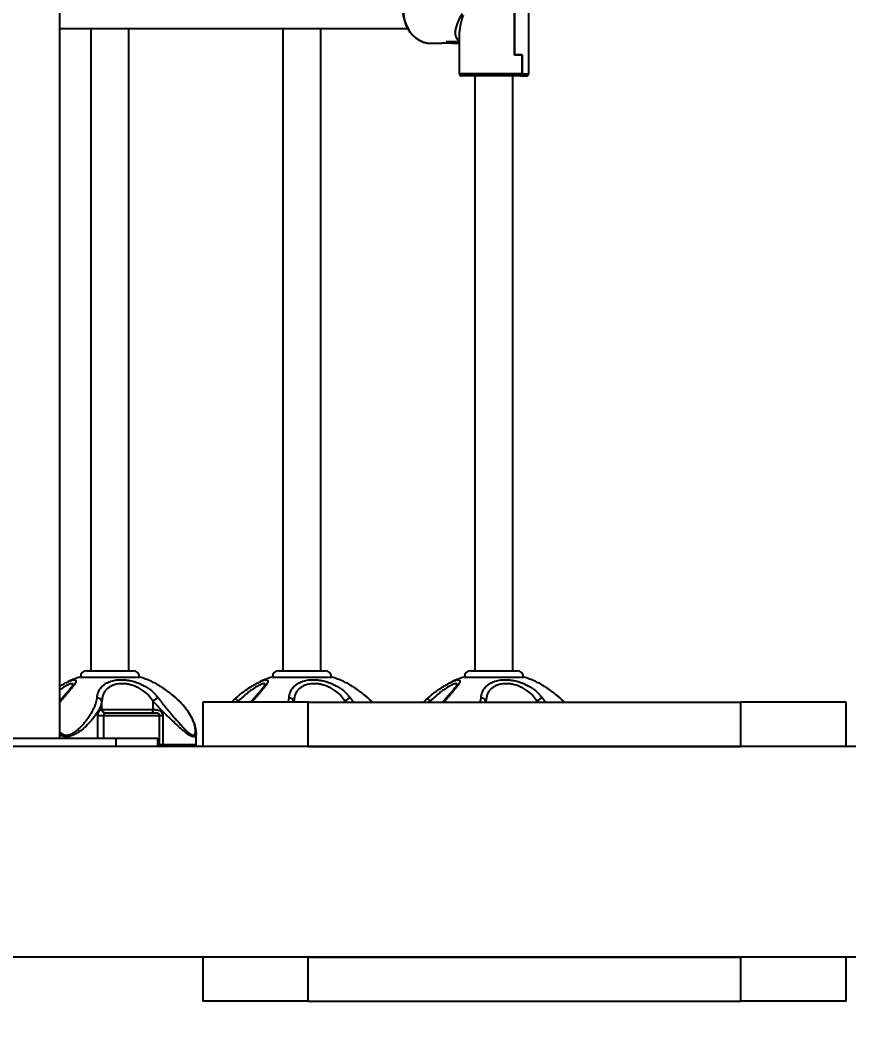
# Model space of a CAD drawing. Header units: millimetres. Extents: x -5684 to 4493, y -3963 to 3401.
# Drawn here: x -2693.2 to -2299.9, y -489.5 to -9.1 of the extents above; entities that cross this region are included whole.
import ezdxf

# ---------------------------------------------------------------- set-up
doc = ezdxf.new("R2010")
doc.units = ezdxf.units.MM
for name, color, linetype in [('DIKOM_ОБЪЕКТ', 7, 'Continuous'), ('DIKOM_РАЗМЕР_ЗОНА', 7, 'Continuous'), ('DIKOM_РАЗМЕР_ОБЪЕКТА', 7, 'Continuous')]:
    doc.layers.add(name, color=color, linetype=linetype)
doc.styles.add('style1', font='arial.ttf', dxfattribs={"width": 0.8})
doc.dimstyles.new('1-50', dxfattribs={"dimtxt": 300, "dimasz": 200, "dimexe": 100, "dimexo": 0, "dimgap": 100, "dimtad": 1, "dimdec": 0, "dimtxsty": 'style1', "dimcen": 0, "dimclrd": 7, "dimclre": 7, "dimadec": 1, "dimazin": 2, "dimtfac": 1, "dimtdec": 0, "dimtmove": 0, "dimatfit": 3, "dimfxl": 0, "dimlwd": 25, "dimlwe": 18, "dimarcsym": 0})

# ---------------------------------------------------------------- blocks, each defined once
blk = doc.blocks.new('*D9')
at = {"layer": 'Defpoints', "color": 0, "transparency": 16777216}
for p in [(-4509.99, -33.65), (4493.07, -43), (4493.07, -3863.04)]:
    blk.add_point(p, dxfattribs=at)
at = {"layer": 'DIKOM_РАЗМЕР_ЗОНА', "color": 7, "lineweight": 18, "transparency": 16777216}
for p, q in [((-4509.99, -33.65), (-4509.99, -3963.04)), ((4493.07, -43), (4493.07, -3963.04))]:
    blk.add_line(p, q, dxfattribs=at)
at = {"layer": 'DIKOM_РАЗМЕР_ЗОНА', "color": 7, "lineweight": 25, "transparency": 16777216}
blk.add_line((-4309.99, -3863.04), (4293.07, -3863.04), dxfattribs=at)
at = {"layer": 'DIKOM_РАЗМЕР_ЗОНА', "color": 7, "transparency": 16777216}
for points in [[(-4309.99, -3829.7), (-4309.99, -3896.37), (-4509.99, -3863.04)], [(4293.07, -3829.7), (4293.07, -3896.37), (4493.07, -3863.04)]]:
    blk.add_solid(points, dxfattribs=at)
at = {"layer": 'DIKOM_РАЗМЕР_ЗОНА', "color": 0, "transparency": 16777216, "insert": (-193.68, -3609.87), "char_height": 300, "attachment_point": 5, "style": 'style1'}
blk.add_mtext('9000', dxfattribs=at)
blk = doc.blocks.new('*D10')
at = {"layer": 'Defpoints', "color": 0, "transparency": 16777216}
for p in [(-1818.33, 3401.44), (-5234.13, -2954), (1.4, -2954)]:
    blk.add_point(p, dxfattribs=at)
at = {"layer": 'DIKOM_РАЗМЕР_ЗОНА', "color": 7, "lineweight": 18, "transparency": 16777216}
for p, q in [((-1818.33, 3401.44), (-5334.13, 3401.44)), ((1.4, -2954), (-5334.13, -2954))]:
    blk.add_line(p, q, dxfattribs=at)
at = {"layer": 'DIKOM_РАЗМЕР_ЗОНА', "color": 7, "lineweight": 25, "transparency": 16777216}
blk.add_line((-5234.13, 3201.44), (-5234.13, -2754), dxfattribs=at)
at = {"layer": 'DIKOM_РАЗМЕР_ЗОНА', "color": 7, "transparency": 16777216}
for points in [[(-5267.46, 3201.44), (-5200.79, 3201.44), (-5234.13, 3401.44)], [(-5267.46, -2754), (-5200.79, -2754), (-5234.13, -2954)]]:
    blk.add_solid(points, dxfattribs=at)
at = {"layer": 'DIKOM_РАЗМЕР_ЗОНА', "color": 0, "transparency": 16777216, "insert": (-5487.4, -234.84), "char_height": 300, "attachment_point": 5, "rotation": 90, "style": 'style1'}
blk.add_mtext('6350', dxfattribs=at)
blk = doc.blocks.new('*D11')
at = {"layer": 'Defpoints', "color": 0, "transparency": 16777216}
for p in [(-3580.77, 1935), (-1952.03, 1935), (1.4, -915)]:
    blk.add_point(p, dxfattribs=at)
at = {"layer": 'DIKOM_РАЗМЕР_ОБЪЕКТА', "color": 7, "lineweight": 18, "transparency": 16777216}
for p, q in [((-1952.03, 1935), (-3680.77, 1935)), ((1.4, -915), (-3680.77, -915))]:
    blk.add_line(p, q, dxfattribs=at)
at = {"layer": 'DIKOM_РАЗМЕР_ОБЪЕКТА', "color": 7, "lineweight": 25, "transparency": 16777216}
blk.add_line((-3580.77, -715), (-3580.77, 1735), dxfattribs=at)
at = {"layer": 'DIKOM_РАЗМЕР_ОБЪЕКТА', "color": 7, "transparency": 16777216}
for points in [[(-3614.1, 1735), (-3547.44, 1735), (-3580.77, 1935)], [(-3614.1, -715), (-3547.44, -715), (-3580.77, -915)]]:
    blk.add_solid(points, dxfattribs=at)
at = {"layer": 'DIKOM_РАЗМЕР_ОБЪЕКТА', "color": 0, "transparency": 16777216, "insert": (-3833.94, 268.84), "char_height": 300, "attachment_point": 5, "rotation": 90, "style": 'style1'}
blk.add_mtext('2850', dxfattribs=at)
blk = doc.blocks.new('*D12')
at = {"layer": 'Defpoints', "color": 0, "transparency": 16777216}
for p in [(-3006.93, 396), (2993.07, 396), (2993.07, -1651.7)]:
    blk.add_point(p, dxfattribs=at)
at = {"layer": 'DIKOM_РАЗМЕР_ОБЪЕКТА', "color": 7, "lineweight": 18, "transparency": 16777216}
for p, q in [((-3006.93, 396), (-3006.93, -1751.7)), ((2993.07, 396), (2993.07, -1751.7))]:
    blk.add_line(p, q, dxfattribs=at)
at = {"layer": 'DIKOM_РАЗМЕР_ОБЪЕКТА', "color": 7, "lineweight": 25, "transparency": 16777216}
blk.add_line((-2806.93, -1651.7), (2793.07, -1651.7), dxfattribs=at)
at = {"layer": 'DIKOM_РАЗМЕР_ОБЪЕКТА', "color": 7, "transparency": 16777216}
for points in [[(-2806.93, -1618.36), (-2806.93, -1685.03), (-3006.93, -1651.7)], [(2793.07, -1618.36), (2793.07, -1685.03), (2993.07, -1651.7)]]:
    blk.add_solid(points, dxfattribs=at)
at = {"layer": 'DIKOM_РАЗМЕР_ОБЪЕКТА', "color": 0, "transparency": 16777216, "insert": (16.76, -1398.52), "char_height": 300, "attachment_point": 5, "style": 'style1'}
blk.add_mtext('6000', dxfattribs=at)

msp = doc.modelspace()

# ---------------------------------------------------------------- linework, layer by layer
at = {"layer": 'DIKOM_ОБЪЕКТ'}
for p, q in [((-2674.37, -350), (-2674.37, 342)), ((-2451.83, -34.53), (-2451.83, 27.47)), ((-2458.57, -25.53), (-2458.57, 18.57)), ((-2458.57, 18.47), (-2458.57, -25.63)), ((-2674.37, -13), (-2509.27, -13)), ((-2659.64, -13), (-2659.64, -318)), ((-2641.64, -318), (-2641.64, -13)), ((-2568.48, -13), (-2568.48, -318)), ((-2550.48, -318), (-2550.48, -13)), ((-2485.03, -17.03), (-2484.83, -17.03)), ((-2484.83, -16.26), (-2484.83, -34.53)), ((-2498.22, -20.03), (-2492.96, -20.03)), ((-2486.98, -20.03), (-2492.96, -20.03)), ((-2486.83, -20.03), (-2492.9, -20.03)), ((-2485.09, -19.26), (-2491.01, -19.26)), ((-2490.66, -19.26), (-2490.66, -19.34)), ((-2490.66, -19.34), (-2485.03, -19.34)), ((-2486.98, -20.03), (-2486.98, -20.03)), ((-2486.83, -20.03), (-2484.83, -20.03)), ((-2485.09, -19.26), (-2484.83, -19.36)), ((-2485.03, -19.28), (-2485.03, -19.34)), ((-2484.83, -19.41), (-2485.03, -19.34)), ((-2455, -25.53), (-2458.57, -25.53)), ((-2455.06, -25.63), (-2458.57, -25.63)), ((-2456.89, -25.53), (-2456.89, -25.63)), ((-2455.06, -25.63), (-2455.06, -34.53)), ((-2455, -25.53), (-2455, -34.53)), ((-2455.06, -34.53), (-2484.83, -34.53)), ((-2455.68, -35.53), (-2483.83, -35.53)), ((-2477.33, -35.53), (-2477.33, -318)), ((-2459.33, -318), (-2459.33, -35.53)), ((-2455.68, -35.53), (-2455.62, -35.53)), ((-2455.62, -35.53), (-2452.83, -35.53)), ((-2455, -34.53), (-2451.83, -34.53)), ((-2664.64, -321), (-2636.64, -321)), ((-2661.64, -318), (-2639.64, -318)), ((-2573.48, -321), (-2545.48, -321)), ((-2570.48, -318), (-2548.48, -318)), ((-2482.33, -321), (-2454.33, -321)), ((-2479.33, -318), (-2457.33, -318)), ((-2673.46, -331.25), (-2674.37, -332.41)), ((-2619.17, -331.07), (-2619.19, -331.07)), ((-2590.94, -331.08), (-2591.25, -331.36)), ((-2590.93, -331.07), (-2590.95, -331.07)), ((-2528.02, -331.07), (-2528.04, -331.07)), ((-2499.78, -331.08), (-2500.1, -331.36)), ((-2499.78, -331.07), (-2499.8, -331.07)), ((-2436.87, -331.07), (-2436.89, -331.07)), ((-2654.51, -336.5), (-2654.51, -332.57)), ((-2630.09, -336.5), (-2630.09, -332.57)), ((-2606.57, -333), (-2606.57, -354)), ((-2556.57, -333), (-2606.57, -333)), ((-2589.77, -332.57), (-2590.32, -333)), ((-2589.77, -333), (-2589.77, -332.57)), ((-2563.36, -332.57), (-2563.45, -333)), ((-2563.36, -333), (-2563.36, -332.57)), ((-2556.57, -354), (-2556.57, -333)), ((-2556.57, -333), (-2351.16, -333)), ((-2538.94, -333), (-2538.94, -332.57)), ((-2538.56, -333), (-2538.94, -332.57)), ((-2498.61, -332.57), (-2499.16, -333)), ((-2498.61, -333), (-2498.61, -332.57)), ((-2472.2, -332.57), (-2472.29, -333)), ((-2472.2, -333), (-2472.2, -332.57)), ((-2447.79, -333), (-2447.79, -332.57)), ((-2447.41, -333), (-2447.79, -332.57)), ((-2351.16, -354), (-2351.16, -333)), ((-2301.16, -333), (-2351.16, -333)), ((-2301.16, -354), (-2301.16, -333)), ((-2653.68, -339.5), (-2656.34, -339.5)), ((-2656.34, -350), (-2656.34, -339.5)), ((-2654.51, -336.5), (-2630.09, -336.5)), ((-2627.03, -339.5), (-2653.68, -339.5)), ((-2653.68, -339.5), (-2653.68, -350)), ((-2653.04, -338), (-2628.53, -338)), ((-2627.03, -353), (-2627.03, -339.5)), ((-2625.46, -339.5), (-2627.03, -339.5)), ((-2625.46, -339.5), (-2625.46, -353)), ((-2727.87, -350), (-2647.87, -350)), ((-2647.87, -350), (-2647.87, -354)), ((-2647.87, -350), (-2627.87, -350)), ((-2627.87, -354), (-2627.87, -350)), ((-2609.66, -353), (-2609.66, -347.48)), ((-1498.6, -354), (-2798.6, -354)), ((-2627.87, -353), (-2627.03, -353)), ((-2627.03, -353), (-2625.46, -353)), ((-2625.46, -353), (-2609.66, -353)), ((-2556.57, -354), (-2351.16, -354)), ((-1498.6, -454), (-2798.6, -454)), ((-2606.57, -454), (-2606.57, -475)), ((-2556.57, -475), (-2556.57, -454)), ((-2556.57, -454), (-2351.16, -454)), ((-2351.16, -475), (-2351.16, -454)), ((-2301.16, -475), (-2301.16, -454)), ((-2556.57, -475), (-2606.57, -475)), ((-2556.57, -475), (-2351.16, -475)), ((-2301.16, -475), (-2351.16, -475))]:
    msp.add_line(p, q, dxfattribs=at)
at = {"layer": 'DIKOM_ОБЪЕКТ', "flags": 128}
for points in [[(-2502.25, 12.19), (-2504.09, 11.27), (-2505.8, 10.02), (-2507.34, 8.47), (-2508.68, 6.66), (-2509.79, 4.61), (-2510.64, 2.39), (-2511.21, 0.03), (-2511.49, -2.4), (-2511.48, -4.87), (-2511.17, -7.3), (-2510.58, -9.64), (-2509.71, -11.86), (-2508.58, -13.88), (-2507.23, -15.68), (-2505.67, -17.21), (-2503.95, -18.43), (-2502.1, -19.32), (-2500.16, -19.86), (-2498.22, -20.03)], [(-2625.46, -353), (-2625.45, -353.2), (-2625.43, -353.38), (-2625.39, -353.56), (-2625.35, -353.71), (-2625.29, -353.83), (-2625.23, -353.92), (-2625.16, -353.98), (-2625.08, -354)]]:
    msp.add_lwpolyline(points, dxfattribs=at)
at = {"layer": 'DIKOM_ОБЪЕКТ'}
for centre, radius, start, end in [((-2486.96, -9.07), 10.96, 248.3134, 269.8934), ((-2486.81, -9.1), 10.94, 249.4121, 269.9087), ((-2483.83, -34.53), 1, 180, 270), ((-2452.83, -34.53), 1, 270, 0), ((-2650.64, -367.24), 48.32, 106.8432, 114.1617), ((-2661.64, -321), 3, 90, 180), ((-2639.64, -321), 3, 0, 90), ((-2650.64, -367.24), 48.32, 65.8514, 73.1568), ((-2559.48, -367.24), 48.32, 106.8432, 114.1617), ((-2570.48, -321), 3, 90, 180), ((-2548.48, -321), 3, 0, 90), ((-2559.48, -367.24), 48.32, 65.8514, 73.1568), ((-2468.33, -367.24), 48.32, 106.8432, 114.1617), ((-2479.33, -321), 3, 90, 180), ((-2457.33, -321), 3, 0, 90), ((-2468.33, -367.24), 48.32, 65.8514, 73.1568), ((-2673, -331.72), 0.655, 79.2424, 133.9015), ((-2656.43, -333.02), 1.98, 13.2498, 99.4322), ((-2627.53, -334.02), 2.95, 91.1597, 150.506), ((-2584.08, -326.88), 8.05, 211.3784, 225.0155), ((-2581.85, -331.72), 0.655, 79.2424, 133.9015), ((-2565.28, -333.02), 1.98, 13.2498, 99.4322), ((-2536.37, -334.02), 2.95, 91.1597, 150.506), ((-2492.93, -326.88), 8.05, 211.3784, 225.0155), ((-2490.7, -331.72), 0.655, 79.2424, 133.9015), ((-2474.13, -333.02), 1.98, 13.2498, 99.4322), ((-2445.22, -334.02), 2.95, 91.1597, 150.506), ((-2653.01, -336.5), 1.5, 179.9302, 269.9301), ((-2631.45, -336.65), 1.36, 278.0505, 6.2479), ((-2628.53, -339.5), 1.5, 0, 90), ((-2628.03, -353), 1, 278.9027, 0), ((-2610.66, -353), 1, 270, 0)]:
    msp.add_arc(centre, radius, start, end, dxfattribs=at)
for major_axis, ratio, start_param, end_param in [((17.31, 14.78), 0.423512, 2.179316, 3.253779), ((13.25, 20.54), 0.478371, 2.01828, 2.503567)]:
    msp.add_ellipse((-2468.33, -3.53), major_axis=major_axis, ratio=ratio, start_param=start_param, end_param=end_param, dxfattribs=at)
for points, knots in [([(-2504.89, 10.8), (-2505.39, 10.43), (-2506.42, 9.67), (-2507.79, 8.18), (-2509.02, 6.46), (-2510.04, 4.54), (-2510.84, 2.47), (-2511.4, 0.28), (-2511.7, -1.99), (-2511.75, -4.28), (-2511.53, -6.57), (-2511.06, -8.79), (-2510.34, -10.92), (-2509.39, -12.9), (-2508.22, -14.71), (-2506.85, -16.3), (-2505.32, -17.64), (-2503.65, -18.71), (-2501.87, -19.47), (-2500.06, -19.95), (-2498.84, -20), (-2498.25, -20.03)], [0, 0, 0, 0, 0.048933, 0.101641, 0.154506, 0.207488, 0.260549, 0.313659, 0.366799, 0.419961, 0.473141, 0.526341, 0.579558, 0.632784, 0.686002, 0.73918, 0.792271, 0.845222, 0.897982, 0.95053, 1, 1, 1, 1]), ([(-2455.68, -35.53), (-2455.67, -35.53), (-2455.59, -35.53), (-2455.43, -35.48), (-2455.25, -35.28), (-2455.13, -35.03), (-2455.07, -34.77), (-2455.06, -34.62), (-2455.06, -34.53)], [0, 0, 0, 0, 0.026082, 0.258333, 0.48822, 0.70924, 0.843474, 1, 1, 1, 1]), ([(-2455.62, -35.53), (-2455.56, -35.53), (-2455.43, -35.51), (-2455.26, -35.37), (-2455.12, -35.16), (-2455.03, -34.9), (-2455, -34.67), (-2455, -34.55), (-2455, -34.53)], [0, 0, 0, 0, 0.182618, 0.414889, 0.569213, 0.773912, 0.978819, 1, 1, 1, 1]), ([(-2674.37, -325.32), (-2674.19, -325.21), (-2673.72, -324.91), (-2672.86, -324.41), (-2671.78, -323.82), (-2670.79, -323.33), (-2669.89, -322.93), (-2669.1, -322.62), (-2668.52, -322.44), (-2668.28, -322.4), (-2668.25, -322.39)], [0, 0, 0, 0, 0.072012, 0.186314, 0.359603, 0.535449, 0.644541, 0.810317, 0.979014, 1, 1, 1, 1]), ([(-2668.22, -324.77), (-2668.19, -324.65), (-2668.13, -324.44), (-2668.31, -324.26), (-2668.65, -324.12), (-2669.57, -324.25), (-2671.32, -325.01), (-2673.18, -326.11), (-2674.25, -326.9), (-2674.37, -326.99)], [0, 0, 0, 0, 0.075428, 0.139295, 0.278338, 0.422625, 0.685912, 0.965295, 1, 1, 1, 1]), ([(-2668.11, -324.55), (-2668.11, -324.54), (-2668.1, -324.51), (-2668.17, -324.71), (-2668.4, -325.11), (-2668.84, -325.76), (-2669.49, -326.62), (-2670.39, -327.72), (-2671.52, -329.04), (-2672.56, -330.23), (-2673.26, -331.02), (-2673.47, -331.26)], [0, 0, 0, 0, 0.023935, 0.10874, 0.20943, 0.323447, 0.455005, 0.599462, 0.756447, 0.925626, 1, 1, 1, 1]), ([(-2668.25, -322.39), (-2668.12, -322.37), (-2667.76, -322.29), (-2667.3, -322.29), (-2666.9, -322.44), (-2666.72, -322.87), (-2666.93, -323.59), (-2667.41, -324.42), (-2667.94, -325.2), (-2668.67, -326.17), (-2669.5, -327.18), (-2670.26, -328.07), (-2670.89, -328.8), (-2671.55, -329.57), (-2672.26, -330.36), (-2672.67, -330.84), (-2672.88, -331.07)], [0, 0, 0, 0, 0.040071, 0.114582, 0.190783, 0.28916, 0.420678, 0.504739, 0.562109, 0.649013, 0.75582, 0.799147, 0.843346, 0.910082, 0.954571, 1, 1, 1, 1]), ([(-2656.76, -331.07), (-2656.73, -330.77), (-2656.65, -330.03), (-2656.39, -328.88), (-2655.98, -327.81), (-2655.45, -326.81), (-2654.8, -325.9), (-2654.01, -325.1), (-2653.14, -324.41), (-2652.2, -323.82), (-2651.14, -323.33), (-2650.01, -322.93), (-2648.8, -322.62), (-2647.48, -322.41), (-2646.06, -322.3), (-2644.54, -322.29), (-2642.82, -322.43), (-2641.21, -322.68), (-2639.42, -323.09), (-2637.56, -323.68), (-2635.81, -324.42), (-2634.25, -325.2), (-2632.64, -326.17), (-2631.02, -327.37), (-2629.68, -328.59), (-2628.77, -329.57), (-2628.11, -330.36), (-2627.76, -330.84), (-2627.59, -331.07)], [0, 0, 0, 0, 0.031066, 0.077981, 0.125339, 0.154874, 0.199591, 0.244894, 0.270841, 0.310178, 0.350096, 0.37486, 0.412492, 0.450787, 0.477364, 0.517925, 0.559405, 0.597544, 0.628753, 0.684656, 0.730415, 0.761645, 0.808952, 0.867093, 0.914724, 0.951052, 0.975271, 1, 1, 1, 1]), ([(-2630.09, -332.57), (-2630.68, -331.73), (-2631.87, -330.01), (-2634.04, -328.04), (-2636.25, -326.55), (-2638.71, -325.32), (-2640.99, -324.61), (-2643.15, -324.24), (-2644.75, -324.12), (-2647.16, -324.25), (-2649.86, -325), (-2651.88, -326.4), (-2653.11, -327.92), (-2654.11, -329.79), (-2654.35, -331.45), (-2654.51, -332.57)], [0, 0, 0, 0, 0.096179, 0.195513, 0.256861, 0.319808, 0.418621, 0.442431, 0.494268, 0.548059, 0.646215, 0.750372, 0.810217, 0.871264, 1, 1, 1, 1]), ([(-2619.19, -331.07), (-2619.54, -330.77), (-2620.4, -330.03), (-2621.81, -328.88), (-2623.22, -327.81), (-2624.61, -326.81), (-2625.96, -325.9), (-2627.24, -325.1), (-2628.42, -324.4), (-2629.49, -323.82), (-2630.35, -323.39), (-2630.78, -323.2), (-2630.87, -323.16)], [0, 0, 0, 0, 0.086284, 0.216585, 0.348116, 0.430147, 0.554344, 0.680167, 0.752232, 0.861487, 0.972355, 1, 1, 1, 1]), ([(-2590.93, -331.07), (-2590.59, -330.77), (-2589.72, -330.03), (-2588.31, -328.88), (-2586.9, -327.81), (-2585.51, -326.81), (-2584.16, -325.9), (-2582.88, -325.1), (-2581.71, -324.41), (-2580.63, -323.82), (-2579.64, -323.33), (-2578.74, -322.93), (-2577.94, -322.62), (-2577.37, -322.44), (-2577.13, -322.4), (-2577.1, -322.39)], [0, 0, 0, 0, 0.068195, 0.17118, 0.275137, 0.339972, 0.438132, 0.537578, 0.594535, 0.680886, 0.768512, 0.822872, 0.90548, 0.989543, 1, 1, 1, 1]), ([(-2577.06, -324.77), (-2577.03, -324.65), (-2576.98, -324.44), (-2577.16, -324.26), (-2577.49, -324.11), (-2578.42, -324.25), (-2580.16, -325), (-2582.44, -326.4), (-2584.52, -327.92), (-2586.87, -329.79), (-2588.59, -331.45), (-2589.77, -332.57)], [0, 0, 0, 0, 0.046137, 0.085202, 0.170249, 0.258505, 0.419548, 0.590437, 0.688625, 0.788783, 1, 1, 1, 1]), ([(-2576.96, -324.55), (-2576.96, -324.54), (-2576.95, -324.51), (-2577.02, -324.71), (-2577.25, -325.11), (-2577.68, -325.76), (-2578.34, -326.62), (-2579.23, -327.72), (-2580.36, -329.04), (-2581.41, -330.23), (-2582.11, -331.02), (-2582.32, -331.26)], [0, 0, 0, 0, 0.023935, 0.10874, 0.20943, 0.323447, 0.455005, 0.599462, 0.756447, 0.925626, 1, 1, 1, 1]), ([(-2577.1, -322.39), (-2576.97, -322.37), (-2576.61, -322.29), (-2576.15, -322.29), (-2575.74, -322.44), (-2575.56, -322.87), (-2575.78, -323.59), (-2576.26, -324.42), (-2576.79, -325.2), (-2577.52, -326.17), (-2578.35, -327.18), (-2579.1, -328.07), (-2579.73, -328.8), (-2580.4, -329.57), (-2581.1, -330.36), (-2581.52, -330.84), (-2581.73, -331.07)], [0, 0, 0, 0, 0.040071, 0.114582, 0.190783, 0.28916, 0.420678, 0.504739, 0.562109, 0.649013, 0.75582, 0.799147, 0.843346, 0.910082, 0.954571, 1, 1, 1, 1]), ([(-2565.61, -331.07), (-2565.58, -330.77), (-2565.5, -330.03), (-2565.24, -328.88), (-2564.83, -327.81), (-2564.3, -326.81), (-2563.65, -325.9), (-2562.86, -325.1), (-2561.99, -324.41), (-2561.04, -323.82), (-2559.99, -323.33), (-2558.85, -322.93), (-2557.65, -322.62), (-2556.33, -322.41), (-2554.91, -322.3), (-2553.39, -322.29), (-2551.66, -322.43), (-2550.06, -322.68), (-2548.27, -323.09), (-2546.41, -323.68), (-2544.65, -324.42), (-2543.1, -325.2), (-2541.49, -326.17), (-2539.87, -327.37), (-2538.53, -328.59), (-2537.62, -329.57), (-2536.96, -330.36), (-2536.61, -330.84), (-2536.43, -331.07)], [0, 0, 0, 0, 0.031066, 0.077981, 0.125339, 0.154874, 0.199591, 0.244894, 0.270841, 0.310178, 0.350096, 0.37486, 0.412492, 0.450787, 0.477364, 0.517925, 0.559405, 0.597544, 0.628753, 0.684656, 0.730415, 0.761645, 0.808952, 0.867093, 0.914724, 0.951052, 0.975271, 1, 1, 1, 1]), ([(-2538.94, -332.57), (-2539.53, -331.73), (-2540.72, -330.01), (-2542.89, -328.04), (-2545.1, -326.55), (-2547.56, -325.32), (-2549.84, -324.61), (-2551.99, -324.24), (-2553.59, -324.12), (-2556.01, -324.25), (-2558.7, -325), (-2560.73, -326.4), (-2561.96, -327.92), (-2562.96, -329.79), (-2563.2, -331.45), (-2563.36, -332.57)], [0, 0, 0, 0, 0.096179, 0.195513, 0.256861, 0.319808, 0.418621, 0.442431, 0.494268, 0.548059, 0.646215, 0.750372, 0.810217, 0.871264, 1, 1, 1, 1]), ([(-2528.04, -331.07), (-2528.38, -330.77), (-2529.25, -330.03), (-2530.66, -328.88), (-2532.07, -327.81), (-2533.46, -326.81), (-2534.81, -325.9), (-2536.09, -325.1), (-2537.26, -324.4), (-2538.34, -323.82), (-2539.2, -323.39), (-2539.63, -323.2), (-2539.72, -323.16)], [0, 0, 0, 0, 0.086284, 0.216585, 0.348116, 0.430147, 0.554344, 0.680167, 0.752232, 0.861487, 0.972355, 1, 1, 1, 1]), ([(-2499.78, -331.07), (-2499.43, -330.77), (-2498.57, -330.03), (-2497.16, -328.88), (-2495.75, -327.81), (-2494.36, -326.81), (-2493.01, -325.9), (-2491.73, -325.1), (-2490.55, -324.41), (-2489.48, -323.82), (-2488.49, -323.33), (-2487.59, -322.93), (-2486.79, -322.62), (-2486.22, -322.44), (-2485.98, -322.4), (-2485.95, -322.39)], [0, 0, 0, 0, 0.068195, 0.17118, 0.275137, 0.339972, 0.438132, 0.537578, 0.594535, 0.680886, 0.768512, 0.822872, 0.90548, 0.989543, 1, 1, 1, 1]), ([(-2485.91, -324.77), (-2485.88, -324.65), (-2485.82, -324.44), (-2486.01, -324.26), (-2486.34, -324.11), (-2487.27, -324.25), (-2489.01, -325), (-2491.29, -326.4), (-2493.37, -327.92), (-2495.71, -329.79), (-2497.44, -331.45), (-2498.61, -332.57)], [0, 0, 0, 0, 0.046137, 0.085202, 0.170249, 0.258505, 0.419548, 0.590437, 0.688625, 0.788783, 1, 1, 1, 1]), ([(-2485.8, -324.55), (-2485.8, -324.54), (-2485.8, -324.51), (-2485.86, -324.71), (-2486.1, -325.11), (-2486.53, -325.76), (-2487.18, -326.62), (-2488.08, -327.72), (-2489.21, -329.04), (-2490.26, -330.23), (-2490.95, -331.02), (-2491.17, -331.26)], [0, 0, 0, 0, 0.023935, 0.10874, 0.20943, 0.323447, 0.455005, 0.599462, 0.756447, 0.925626, 1, 1, 1, 1]), ([(-2485.95, -322.39), (-2485.82, -322.37), (-2485.45, -322.29), (-2484.99, -322.29), (-2484.59, -322.44), (-2484.41, -322.87), (-2484.63, -323.59), (-2485.1, -324.42), (-2485.64, -325.2), (-2486.36, -326.17), (-2487.2, -327.18), (-2487.95, -328.07), (-2488.58, -328.8), (-2489.25, -329.57), (-2489.95, -330.36), (-2490.37, -330.84), (-2490.58, -331.07)], [0, 0, 0, 0, 0.0400712, 0.1145818, 0.1907832, 0.28916, 0.420678, 0.5047392, 0.5621086, 0.649013, 0.7558201, 0.7991473, 0.8433459, 0.9100815, 0.9545714, 1, 1, 1, 1]), ([(-2474.45, -331.07), (-2474.42, -330.77), (-2474.35, -330.03), (-2474.08, -328.88), (-2473.68, -327.81), (-2473.15, -326.81), (-2472.5, -325.9), (-2471.71, -325.1), (-2470.83, -324.41), (-2469.89, -323.82), (-2468.84, -323.33), (-2467.7, -322.93), (-2466.5, -322.62), (-2465.18, -322.41), (-2463.76, -322.3), (-2462.24, -322.29), (-2460.51, -322.43), (-2458.91, -322.68), (-2457.12, -323.09), (-2455.26, -323.68), (-2453.5, -324.42), (-2451.94, -325.2), (-2450.34, -326.17), (-2448.71, -327.37), (-2447.38, -328.59), (-2446.47, -329.57), (-2445.8, -330.36), (-2445.46, -330.84), (-2445.28, -331.07)], [0, 0, 0, 0, 0.031066, 0.077981, 0.125339, 0.154874, 0.199591, 0.244894, 0.270841, 0.310178, 0.350096, 0.37486, 0.412492, 0.450787, 0.477364, 0.517925, 0.559405, 0.597544, 0.628753, 0.684656, 0.730415, 0.761645, 0.808952, 0.867093, 0.914724, 0.951052, 0.975271, 1, 1, 1, 1]), ([(-2447.79, -332.57), (-2448.38, -331.73), (-2449.57, -330.01), (-2451.74, -328.04), (-2453.95, -326.55), (-2456.4, -325.32), (-2458.68, -324.61), (-2460.84, -324.24), (-2462.44, -324.12), (-2464.86, -324.25), (-2467.55, -325), (-2469.58, -326.4), (-2470.8, -327.92), (-2471.81, -329.79), (-2472.04, -331.45), (-2472.2, -332.57)], [0, 0, 0, 0, 0.096179, 0.195513, 0.256861, 0.319808, 0.418621, 0.442431, 0.494268, 0.548059, 0.646215, 0.750372, 0.810217, 0.871264, 1, 1, 1, 1]), ([(-2436.89, -331.07), (-2437.23, -330.77), (-2438.09, -330.03), (-2439.51, -328.88), (-2440.92, -327.81), (-2442.3, -326.81), (-2443.65, -325.9), (-2444.93, -325.1), (-2446.11, -324.4), (-2447.18, -323.82), (-2448.04, -323.39), (-2448.48, -323.2), (-2448.57, -323.16)], [0, 0, 0, 0, 0.086284, 0.216585, 0.348116, 0.430147, 0.554344, 0.680167, 0.752232, 0.861487, 0.972355, 1, 1, 1, 1]), ([(-2672.88, -331.07), (-2673.04, -331.26), (-2673.37, -331.64), (-2673.81, -332.23), (-2674.15, -332.7), (-2674.32, -332.99), (-2674.37, -333.08)], [0, 0, 0, 0, 0.292581, 0.585153, 0.877717, 1, 1, 1, 1]), ([(-2674.37, -347.11), (-2674.37, -347.11), (-2674.19, -347.36), (-2673.54, -347.9), (-2672.4, -348.55), (-2670.81, -348.68), (-2669.18, -348.24), (-2667.79, -347.48), (-2666.42, -346.49), (-2665.37, -345.57), (-2664.33, -344.55), (-2663.6, -343.76), (-2662.92, -342.98), (-2662.35, -342.3), (-2661.71, -341.49), (-2661.1, -340.67), (-2660.52, -339.84), (-2659.95, -338.98), (-2659.21, -337.79), (-2658.38, -336.27), (-2657.73, -334.83), (-2657.26, -333.53), (-2656.92, -332.34), (-2656.81, -331.5), (-2656.76, -331.07)], [0, 0, 0, 0, 0.000658, 0.039066, 0.102714, 0.157031, 0.21112, 0.271616, 0.309175, 0.373566, 0.4061, 0.449738, 0.478834, 0.508253, 0.538151, 0.58323, 0.613282, 0.643857, 0.692089, 0.765131, 0.839113, 0.878871, 0.93905, 1, 1, 1, 1]), ([(-2627.59, -331.07), (-2627.45, -331.26), (-2627.17, -331.64), (-2626.73, -332.23), (-2626.19, -332.93), (-2625.54, -333.76), (-2624.85, -334.61), (-2624.22, -335.38), (-2623.66, -336.05), (-2622.98, -336.86), (-2622.28, -337.69), (-2621.56, -338.53), (-2620.62, -339.62), (-2619.66, -340.73), (-2618.6, -341.93), (-2617.6, -343.05), (-2616.35, -344.44), (-2614.98, -345.88), (-2613.83, -347), (-2612.74, -347.91), (-2611.74, -348.55), (-2610.84, -348.68), (-2610.25, -348.24), (-2610.01, -347.48), (-2609.95, -346.49), (-2610.04, -345.57), (-2610.21, -344.65), (-2610.41, -343.87), (-2610.65, -343.1), (-2610.94, -342.3), (-2611.28, -341.49), (-2611.66, -340.67), (-2612.09, -339.84), (-2612.56, -338.98), (-2613.29, -337.79), (-2614.13, -336.56), (-2614.81, -335.73), (-2615.03, -335.46)], [0, 0, 0, 0, 0.018067, 0.036133, 0.054199, 0.08209, 0.110216, 0.128966, 0.148087, 0.168024, 0.197924, 0.218041, 0.238451, 0.289736, 0.310629, 0.340339, 0.385367, 0.431107, 0.472475, 0.497794, 0.539752, 0.575559, 0.611215, 0.651095, 0.675854, 0.718302, 0.73975, 0.758932, 0.787697, 0.807091, 0.8268, 0.856517, 0.876328, 0.896484, 0.928279, 0.976429, 1, 1, 1, 1]), ([(-2615.03, -335.46), (-2615.26, -335.16), (-2615.73, -334.56), (-2616.66, -333.53), (-2617.79, -332.34), (-2618.73, -331.5), (-2619.19, -331.07)], [0, 0, 0, 0, 0.191983, 0.39166, 0.693892, 1, 1, 1, 1]), ([(-2614.94, -335.53), (-2615.12, -335.3), (-2615.79, -334.42), (-2617.1, -333.04), (-2618.36, -331.77), (-2619.06, -331.18), (-2619.18, -331.08)], [0, 0, 0, 0, 0.142491, 0.563645, 0.922057, 1, 1, 1, 1]), ([(-2591.25, -331.36), (-2591.45, -331.53), (-2592.05, -332.05), (-2592.59, -332.62), (-2592.96, -333)], [0, 0, 0, 0, 0.3197417, 1, 1, 1, 1]), ([(-2582.3, -331.25), (-2582.74, -331.74), (-2583.23, -332.31), (-2583.6, -332.92), (-2583.64, -333)], [0, 0, 0, 0, 0.873023, 1, 1, 1, 1]), ([(-2581.73, -331.07), (-2581.89, -331.26), (-2582.22, -331.64), (-2582.66, -332.23), (-2582.98, -332.68), (-2583.14, -332.94), (-2583.17, -333)], [0, 0, 0, 0, 0.303735, 0.60746, 0.911177, 1, 1, 1, 1]), ([(-2565.98, -333), (-2565.92, -332.79), (-2565.72, -332.12), (-2565.65, -331.5), (-2565.61, -331.07)], [0, 0, 0, 0, 0.32292, 1, 1, 1, 1]), ([(-2536.43, -331.07), (-2536.3, -331.26), (-2536.02, -331.64), (-2535.58, -332.23), (-2535.24, -332.68), (-2535.03, -332.94), (-2534.98, -333)], [0, 0, 0, 0, 0.303735, 0.60746, 0.911177, 1, 1, 1, 1]), ([(-2526.04, -333), (-2526.24, -332.79), (-2526.87, -332.12), (-2527.57, -331.5), (-2528.04, -331.07)], [0, 0, 0, 0, 0.32292, 1, 1, 1, 1]), ([(-2526, -333), (-2526.01, -332.98), (-2526.52, -332.42), (-2527.21, -331.77), (-2527.9, -331.18), (-2528.03, -331.08)], [0, 0, 0, 0, 0.025413, 0.825917, 1, 1, 1, 1]), ([(-2500.1, -331.36), (-2500.29, -331.53), (-2500.89, -332.05), (-2501.43, -332.62), (-2501.8, -333)], [0, 0, 0, 0, 0.319742, 1, 1, 1, 1]), ([(-2491.15, -331.25), (-2491.58, -331.74), (-2492.08, -332.31), (-2492.45, -332.92), (-2492.49, -333)], [0, 0, 0, 0, 0.873023, 1, 1, 1, 1]), ([(-2490.58, -331.07), (-2490.74, -331.26), (-2491.07, -331.64), (-2491.51, -332.23), (-2491.83, -332.68), (-2491.99, -332.94), (-2492.02, -333)], [0, 0, 0, 0, 0.303735, 0.60746, 0.911177, 1, 1, 1, 1]), ([(-2474.83, -333), (-2474.76, -332.79), (-2474.57, -332.12), (-2474.5, -331.5), (-2474.45, -331.07)], [0, 0, 0, 0, 0.32292, 1, 1, 1, 1]), ([(-2445.28, -331.07), (-2445.14, -331.26), (-2444.87, -331.64), (-2444.43, -332.23), (-2444.08, -332.68), (-2443.88, -332.94), (-2443.83, -333)], [0, 0, 0, 0, 0.303735, 0.60746, 0.911177, 1, 1, 1, 1]), ([(-2434.88, -333), (-2435.09, -332.79), (-2435.72, -332.12), (-2436.42, -331.5), (-2436.89, -331.07)], [0, 0, 0, 0, 0.32292, 1, 1, 1, 1]), ([(-2434.84, -333), (-2434.86, -332.98), (-2435.37, -332.42), (-2436.05, -331.77), (-2436.75, -331.18), (-2436.88, -331.08)], [0, 0, 0, 0, 0.025413, 0.825917, 1, 1, 1, 1]), ([(-2654.51, -332.57), (-2654.6, -333.1), (-2654.77, -334.18), (-2655.54, -336.02), (-2656.69, -338.07), (-2658.37, -340.42), (-2660.57, -342.97), (-2663.16, -345.45), (-2665.53, -347.25), (-2667.45, -348.37), (-2669.07, -349.06), (-2670.83, -349.46), (-2672.61, -349.3), (-2673.85, -348.88), (-2674.3, -348.41), (-2674.37, -348.34)], [0, 0, 0, 0, 0.080637, 0.163133, 0.259691, 0.358556, 0.475507, 0.596584, 0.695581, 0.746663, 0.799228, 0.858402, 0.918298, 0.987052, 1, 1, 1, 1]), ([(-2609.66, -347.48), (-2609.66, -347.48), (-2609.61, -347.82), (-2609.74, -348.35), (-2610.03, -349.07), (-2610.67, -349.45), (-2611.7, -349.32), (-2613.29, -348.49), (-2615.3, -346.93), (-2617.56, -344.93), (-2619.99, -342.69), (-2622.7, -340.11), (-2625.34, -337.55), (-2627.64, -335.24), (-2629.13, -333.66), (-2629.89, -332.8), (-2630.09, -332.57)], [0, 0, 0, 0, 0.000827, 0.049242, 0.099063, 0.155147, 0.211915, 0.27708, 0.376681, 0.462805, 0.551484, 0.666106, 0.784799, 0.874261, 0.966114, 1, 1, 1, 1]), ([(-2609.67, -347.47), (-2609.68, -347.15), (-2609.7, -346.31), (-2609.98, -344.85), (-2610.52, -343.05), (-2611.35, -341.08), (-2612.47, -339), (-2613.67, -337.13), (-2614.58, -335.98), (-2614.94, -335.53)], [0, 0, 0, 0, 0.085981, 0.219998, 0.370366, 0.535179, 0.706111, 0.883001, 1, 1, 1, 1]), ([(-2656.34, -339.5), (-2656.33, -339.22), (-2656.3, -338.67), (-2656.1, -337.92), (-2655.78, -337.25), (-2655.28, -336.67), (-2654.74, -336.48), (-2654.59, -336.49), (-2654.51, -336.5)], [0, 0, 0, 0, 0.112907, 0.223036, 0.332846, 0.486507, 0.731951, 1, 1, 1, 1]), ([(-2653.01, -338), (-2653.06, -338), (-2653.15, -337.99), (-2653.29, -338.07), (-2653.46, -338.34), (-2653.58, -338.68), (-2653.64, -338.97), (-2653.67, -339.24), (-2653.67, -339.38), (-2653.68, -339.5)], [0, 0, 0, 0, 0.346311, 0.628906, 0.774559, 0.860231, 0.932946, 0.945109, 1, 1, 1, 1]), ([(-2630.09, -336.5), (-2629.8, -336.5), (-2629.05, -336.5), (-2627.8, -336.56), (-2626.63, -337.11), (-2625.93, -337.82), (-2625.53, -338.64), (-2625.48, -339.23), (-2625.46, -339.5)], [0, 0, 0, 0, 0.180596, 0.46892, 0.634812, 0.760348, 0.891966, 1, 1, 1, 1])]:
    msp.add_open_spline(points, degree=3, knots=knots, dxfattribs=at)

# ---------------------------------------------------------------- dimensions: what is measured, and where the dimension line sits
at = {"layer": 'DIKOM_РАЗМЕР_ЗОНА'}
dim = msp.add_linear_dim(base=(-5234.13, -2954), p1=(-1818.33, 3401.44), p2=(1.4, -2954), angle=90, text='6350', dimstyle='1-50', dxfattribs=at)
dim.commit()
dim.dimension.update_dxf_attribs({"geometry": '*D10', "text_midpoint": (-5234.13, -234.84), "dimtype": 160})
dim = msp.add_linear_dim(base=(4493.07, -3863.04), p1=(-4509.99, -33.65), p2=(4493.07, -43), text='9000', dimstyle='1-50', dxfattribs=at)
dim.commit()
dim.dimension.update_dxf_attribs({"geometry": '*D9', "text_midpoint": (-193.68, -3863.04), "dimtype": 160})
at = {"layer": 'DIKOM_РАЗМЕР_ОБЪЕКТА'}
dim = msp.add_linear_dim(base=(-3580.77, 1935), p1=(1.4, -915), p2=(-1952.03, 1935), angle=90, dimstyle='1-50', dxfattribs=at)
dim.commit()
dim.dimension.update_dxf_attribs({"geometry": '*D11', "text_midpoint": (-3580.77, 268.84), "dimtype": 160})
dim = msp.add_linear_dim(base=(2993.07, -1651.7), p1=(-3006.93, 396), p2=(2993.07, 396), dimstyle='1-50', dxfattribs=at)
dim.commit()
dim.dimension.update_dxf_attribs({"geometry": '*D12', "text_midpoint": (16.76, -1651.7), "dimtype": 160})

doc.saveas('drawing.dxf')
